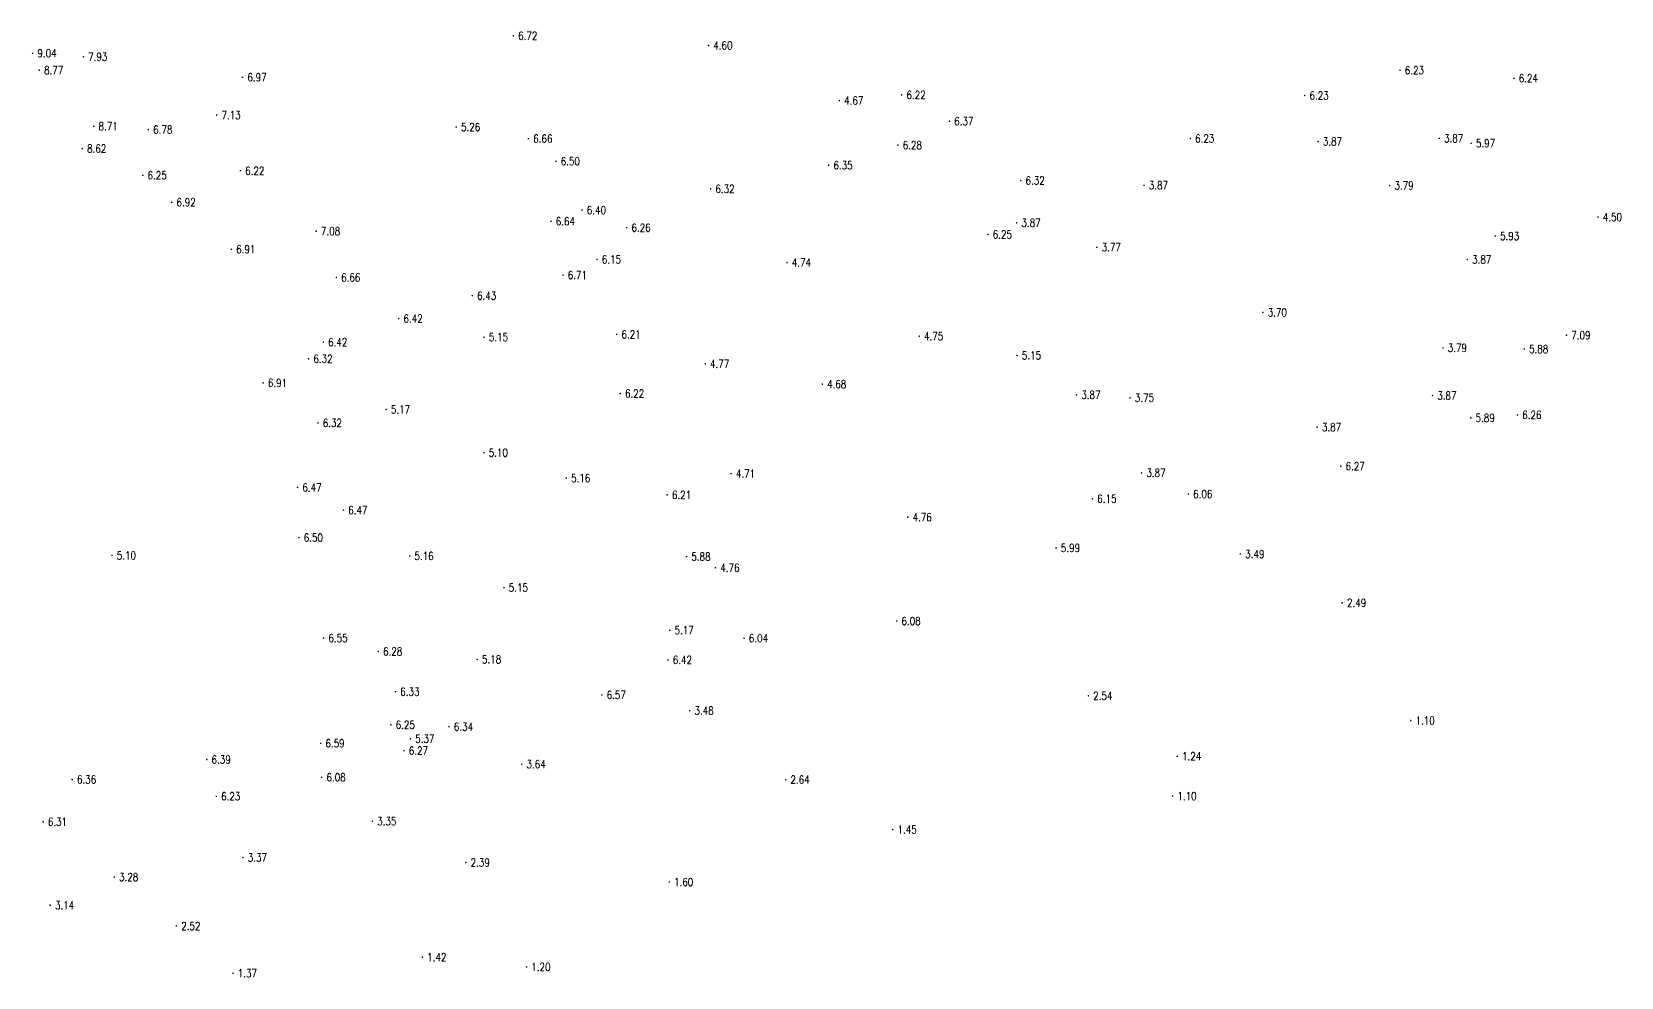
# Model space of a CAD drawing. Extents: x 476861 to 479475, y 2367369 to 2370541.
# Drawn here: x 478156.8 to 478355.4, y 2367470.6 to 2367588.7 of the extents above; entities that cross this region are included whole.
import ezdxf
from ezdxf.enums import TextEntityAlignment as Align

# ---------------------------------------------------------------- set-up
doc = ezdxf.new("R2010")
doc.units = 0
doc.header["$LTSCALE"] = 0.5
doc.layers.get('0').update_dxf_attribs({"linetype": 'CONTINUOUS'})
doc.layers.add('GCD', color=1, linetype='CONTINUOUS')
doc.styles.add('HZ', font='rs.shx', dxfattribs={"width": 0.8, "bigfont": 'hztxt.shx'})

# ---------------------------------------------------------------- blocks, each defined once
blk = doc.blocks.new('GC200')
at = {"linetype": 'Continuous', "const_width": 0.2, "flags": 128}
blk.add_lwpolyline([(-0.1, 0, 1), (0.1, 0, 1)], format="xyb", close=True, dxfattribs=at)

msp = doc.modelspace()

# ---------------------------------------------------------------- block references
at = {"layer": 'GCD', "linetype": 'Continuous'}
ref = msp.add_blockref('GC200', (478216.971, 2367588.177, 6.715), dxfattribs=dict(at, xscale=0.5, yscale=0.5, zscale=0.5))
ref.add_attrib('height', '6.72', dxfattribs={"linetype": 'Continuous', "height": 1, "style": 'HZ', "width": 0.8}).set_placement((478217.571, 2367588.177, 6.715), align=Align.MIDDLE_LEFT)
ref = msp.add_blockref('GC200', (478156.887, 2367586.003, 9.036), dxfattribs=dict(at, xscale=0.5, yscale=0.5, zscale=0.5))
ref.add_attrib('height', '9.04', dxfattribs={"linetype": 'Continuous', "height": 1, "style": 'HZ', "width": 0.8}).set_placement((478157.487, 2367586.003, 9.036), align=Align.MIDDLE_LEFT)
ref = msp.add_blockref('GC200', (478163.233, 2367585.553, 7.931), dxfattribs=dict(at, xscale=0.5, yscale=0.5, zscale=0.5))
ref.add_attrib('height', '7.93', dxfattribs={"linetype": 'Continuous', "height": 1, "style": 'HZ', "width": 0.8}).set_placement((478163.833, 2367585.553, 7.931), align=Align.MIDDLE_LEFT)
ref = msp.add_blockref('GC200', (478241.354, 2367586.97, 4.6), dxfattribs=dict(at, xscale=0.5, yscale=0.5, zscale=0.5))
ref.add_attrib('height', '4.60', dxfattribs={"linetype": 'Continuous', "height": 1, "style": 'HZ', "width": 0.8}).set_placement((478241.954, 2367586.97, 4.6), align=Align.MIDDLE_LEFT)
ref = msp.add_blockref('GC200', (478157.722, 2367583.883, 8.769), dxfattribs=dict(at, xscale=0.5, yscale=0.5, zscale=0.5))
ref.add_attrib('height', '8.77', dxfattribs={"linetype": 'Continuous', "height": 1, "style": 'HZ', "width": 0.8}).set_placement((478158.322, 2367583.883, 8.769), align=Align.MIDDLE_LEFT)
ref = msp.add_blockref('GC200', (478327.774, 2367583.87, 6.232), dxfattribs=dict(at, xscale=0.5, yscale=0.5, zscale=0.5))
ref.add_attrib('height', '6.23', dxfattribs={"linetype": 'Continuous', "height": 1, "style": 'HZ', "width": 0.8}).set_placement((478328.374, 2367583.87, 6.232), align=Align.MIDDLE_LEFT)
ref = msp.add_blockref('GC200', (478183.129, 2367582.992, 6.972), dxfattribs=dict(at, xscale=0.5, yscale=0.5, zscale=0.5))
ref.add_attrib('height', '6.97', dxfattribs={"linetype": 'Continuous', "height": 1, "style": 'HZ', "width": 0.8}).set_placement((478183.729, 2367582.992, 6.972), align=Align.MIDDLE_LEFT)
ref = msp.add_blockref('GC200', (478342.004, 2367582.87, 6.24), dxfattribs=dict(at, xscale=0.5, yscale=0.5, zscale=0.5))
ref.add_attrib('height', '6.24', dxfattribs={"linetype": 'Continuous', "height": 1, "style": 'HZ', "width": 0.8}).set_placement((478342.604, 2367582.87, 6.24), align=Align.MIDDLE_LEFT)
ref = msp.add_blockref('GC200', (478257.707, 2367580.088, 4.67), dxfattribs=dict(at, xscale=0.5, yscale=0.5, zscale=0.5))
ref.add_attrib('height', '4.67', dxfattribs={"linetype": 'Continuous', "height": 1, "style": 'HZ', "width": 0.8}).set_placement((478258.307, 2367580.088, 4.67), align=Align.MIDDLE_LEFT)
ref = msp.add_blockref('GC200', (478265.495, 2367580.788, 6.224), dxfattribs=dict(at, xscale=0.5, yscale=0.5, zscale=0.5))
ref.add_attrib('height', '6.22', dxfattribs={"linetype": 'Continuous', "height": 1, "style": 'HZ', "width": 0.8}).set_placement((478266.095, 2367580.788, 6.224), align=Align.MIDDLE_LEFT)
ref = msp.add_blockref('GC200', (478315.863, 2367580.718, 6.232), dxfattribs=dict(at, xscale=0.5, yscale=0.5, zscale=0.5))
ref.add_attrib('height', '6.23', dxfattribs={"linetype": 'Continuous', "height": 1, "style": 'HZ', "width": 0.8}).set_placement((478316.463, 2367580.718, 6.232), align=Align.MIDDLE_LEFT)
ref = msp.add_blockref('GC200', (478179.893, 2367578.269, 7.126), dxfattribs=dict(at, xscale=0.5, yscale=0.5, zscale=0.5))
ref.add_attrib('height', '7.13', dxfattribs={"linetype": 'Continuous', "height": 1, "style": 'HZ', "width": 0.8}).set_placement((478180.493, 2367578.269, 7.126), align=Align.MIDDLE_LEFT)
ref = msp.add_blockref('GC200', (478271.464, 2367577.504, 6.374), dxfattribs=dict(at, xscale=0.5, yscale=0.5, zscale=0.5))
ref.add_attrib('height', '6.37', dxfattribs={"linetype": 'Continuous', "height": 1, "style": 'HZ', "width": 0.8}).set_placement((478272.064, 2367577.504, 6.374), align=Align.MIDDLE_LEFT)
ref = msp.add_blockref('GC200', (478164.531, 2367576.871, 8.713), dxfattribs=dict(at, xscale=0.5, yscale=0.5, zscale=0.5))
ref.add_attrib('height', '8.71', dxfattribs={"linetype": 'Continuous', "height": 1, "style": 'HZ', "width": 0.8}).set_placement((478165.131, 2367576.871, 8.713), align=Align.MIDDLE_LEFT)
ref = msp.add_blockref('GC200', (478171.358, 2367576.45, 6.78), dxfattribs=dict(at, xscale=0.5, yscale=0.5, zscale=0.5))
ref.add_attrib('height', '6.78', dxfattribs={"linetype": 'Continuous', "height": 1, "style": 'HZ', "width": 0.8}).set_placement((478171.958, 2367576.45, 6.78), align=Align.MIDDLE_LEFT)
ref = msp.add_blockref('GC200', (478209.832, 2367576.78, 5.26), dxfattribs=dict(at, xscale=0.5, yscale=0.5, zscale=0.5))
ref.add_attrib('height', '5.26', dxfattribs={"linetype": 'Continuous', "height": 1, "style": 'HZ', "width": 0.8}).set_placement((478210.432, 2367576.78, 5.26), align=Align.MIDDLE_LEFT)
ref = msp.add_blockref('GC200', (478163.097, 2367574.087, 8.619), dxfattribs=dict(at, xscale=0.5, yscale=0.5, zscale=0.5))
ref.add_attrib('height', '8.62', dxfattribs={"linetype": 'Continuous', "height": 1, "style": 'HZ', "width": 0.8}).set_placement((478163.697, 2367574.087, 8.619), align=Align.MIDDLE_LEFT)
ref = msp.add_blockref('GC200', (478218.855, 2367575.325, 6.663), dxfattribs=dict(at, xscale=0.5, yscale=0.5, zscale=0.5))
ref.add_attrib('height', '6.66', dxfattribs={"linetype": 'Continuous', "height": 1, "style": 'HZ', "width": 0.8}).set_placement((478219.455, 2367575.325, 6.663), align=Align.MIDDLE_LEFT)
ref = msp.add_blockref('GC200', (478265.025, 2367574.514, 6.275), dxfattribs=dict(at, xscale=0.5, yscale=0.5, zscale=0.5))
ref.add_attrib('height', '6.28', dxfattribs={"linetype": 'Continuous', "height": 1, "style": 'HZ', "width": 0.8}).set_placement((478265.625, 2367574.514, 6.275), align=Align.MIDDLE_LEFT)
ref = msp.add_blockref('GC200', (478301.568, 2367575.343, 6.232), dxfattribs=dict(at, xscale=0.5, yscale=0.5, zscale=0.5))
ref.add_attrib('height', '6.23', dxfattribs={"linetype": 'Continuous', "height": 1, "style": 'HZ', "width": 0.8}).set_placement((478302.168, 2367575.343, 6.232), align=Align.MIDDLE_LEFT)
ref = msp.add_blockref('GC200', (478317.538, 2367574.978, 3.865), dxfattribs=dict(at, xscale=0.5, yscale=0.5, zscale=0.5))
ref.add_attrib('height', '3.87', dxfattribs={"linetype": 'Continuous', "height": 1, "style": 'HZ', "width": 0.8}).set_placement((478318.138, 2367574.978, 3.865), align=Align.MIDDLE_LEFT)
ref = msp.add_blockref('GC200', (478332.673, 2367575.364, 3.865), dxfattribs=dict(at, xscale=0.5, yscale=0.5, zscale=0.5))
ref.add_attrib('height', '3.87', dxfattribs={"linetype": 'Continuous', "height": 1, "style": 'HZ', "width": 0.8}).set_placement((478333.273, 2367575.364, 3.865), align=Align.MIDDLE_LEFT)
ref = msp.add_blockref('GC200', (478336.664, 2367574.745, 5.971), dxfattribs=dict(at, xscale=0.5, yscale=0.5, zscale=0.5))
ref.add_attrib('height', '5.97', dxfattribs={"linetype": 'Continuous', "height": 1, "style": 'HZ', "width": 0.8}).set_placement((478337.264, 2367574.745, 5.971), align=Align.MIDDLE_LEFT)
ref = msp.add_blockref('GC200', (478222.282, 2367572.501, 6.499), dxfattribs=dict(at, xscale=0.5, yscale=0.5, zscale=0.5))
ref.add_attrib('height', '6.50', dxfattribs={"linetype": 'Continuous', "height": 1, "style": 'HZ', "width": 0.8}).set_placement((478222.882, 2367572.501, 6.499), align=Align.MIDDLE_LEFT)
ref = msp.add_blockref('GC200', (478256.368, 2367572.001, 6.35), dxfattribs=dict(at, xscale=0.5, yscale=0.5, zscale=0.5))
ref.add_attrib('height', '6.35', dxfattribs={"linetype": 'Continuous', "height": 1, "style": 'HZ', "width": 0.8}).set_placement((478256.968, 2367572.001, 6.35), align=Align.MIDDLE_LEFT)
ref = msp.add_blockref('GC200', (478170.659, 2367570.745, 6.254), dxfattribs=dict(at, xscale=0.5, yscale=0.5, zscale=0.5))
ref.add_attrib('height', '6.25', dxfattribs={"linetype": 'Continuous', "height": 1, "style": 'HZ', "width": 0.8}).set_placement((478171.259, 2367570.745, 6.254), align=Align.MIDDLE_LEFT)
ref = msp.add_blockref('GC200', (478182.859, 2367571.312, 6.222), dxfattribs=dict(at, xscale=0.5, yscale=0.5, zscale=0.5))
ref.add_attrib('height', '6.22', dxfattribs={"linetype": 'Continuous', "height": 1, "style": 'HZ', "width": 0.8}).set_placement((478183.459, 2367571.312, 6.222), align=Align.MIDDLE_LEFT)
ref = msp.add_blockref('GC200', (478280.375, 2367570.092, 6.32), dxfattribs=dict(at, xscale=0.5, yscale=0.5, zscale=0.5))
ref.add_attrib('height', '6.32', dxfattribs={"linetype": 'Continuous', "height": 1, "style": 'HZ', "width": 0.8}).set_placement((478280.975, 2367570.092, 6.32), align=Align.MIDDLE_LEFT)
ref = msp.add_blockref('GC200', (478241.617, 2367569.054, 6.321), dxfattribs=dict(at, xscale=0.5, yscale=0.5, zscale=0.5))
ref.add_attrib('height', '6.32', dxfattribs={"linetype": 'Continuous', "height": 1, "style": 'HZ', "width": 0.8}).set_placement((478242.217, 2367569.054, 6.321), align=Align.MIDDLE_LEFT)
ref = msp.add_blockref('GC200', (478295.779, 2367569.495, 3.865), dxfattribs=dict(at, xscale=0.5, yscale=0.5, zscale=0.5))
ref.add_attrib('height', '3.87', dxfattribs={"linetype": 'Continuous', "height": 1, "style": 'HZ', "width": 0.8}).set_placement((478296.379, 2367569.495, 3.865), align=Align.MIDDLE_LEFT)
ref = msp.add_blockref('GC200', (478326.482, 2367569.476, 3.79), dxfattribs=dict(at, xscale=0.5, yscale=0.5, zscale=0.5))
ref.add_attrib('height', '3.79', dxfattribs={"linetype": 'Continuous', "height": 1, "style": 'HZ', "width": 0.8}).set_placement((478327.082, 2367569.476, 3.79), align=Align.MIDDLE_LEFT)
ref = msp.add_blockref('GC200', (478174.277, 2367567.377, 6.922), dxfattribs=dict(at, xscale=0.5, yscale=0.5, zscale=0.5))
ref.add_attrib('height', '6.92', dxfattribs={"linetype": 'Continuous', "height": 1, "style": 'HZ', "width": 0.8}).set_placement((478174.877, 2367567.377, 6.922), align=Align.MIDDLE_LEFT)
ref = msp.add_blockref('GC200', (478225.553, 2367566.399, 6.398), dxfattribs=dict(at, xscale=0.5, yscale=0.5, zscale=0.5))
ref.add_attrib('height', '6.40', dxfattribs={"linetype": 'Continuous', "height": 1, "style": 'HZ', "width": 0.8}).set_placement((478226.153, 2367566.399, 6.398), align=Align.MIDDLE_LEFT)
ref = msp.add_blockref('GC200', (478352.519, 2367565.53, 4.5), dxfattribs=dict(at, xscale=0.5, yscale=0.5, zscale=0.5))
ref.add_attrib('height', '4.50', dxfattribs={"linetype": 'Continuous', "height": 1, "style": 'HZ', "width": 0.8}).set_placement((478353.119, 2367565.53, 4.5), align=Align.MIDDLE_LEFT)
ref = msp.add_blockref('GC200', (478192.324, 2367563.766, 7.078), dxfattribs=dict(at, xscale=0.5, yscale=0.5, zscale=0.5))
ref.add_attrib('height', '7.08', dxfattribs={"linetype": 'Continuous', "height": 1, "style": 'HZ', "width": 0.8}).set_placement((478192.924, 2367563.766, 7.078), align=Align.MIDDLE_LEFT)
ref = msp.add_blockref('GC200', (478221.662, 2367565.002, 6.64), dxfattribs=dict(at, xscale=0.5, yscale=0.5, zscale=0.5))
ref.add_attrib('height', '6.64', dxfattribs={"linetype": 'Continuous', "height": 1, "style": 'HZ', "width": 0.8}).set_placement((478222.262, 2367565.002, 6.64), align=Align.MIDDLE_LEFT)
ref = msp.add_blockref('GC200', (478231.126, 2367564.204, 6.256), dxfattribs=dict(at, xscale=0.5, yscale=0.5, zscale=0.5))
ref.add_attrib('height', '6.26', dxfattribs={"linetype": 'Continuous', "height": 1, "style": 'HZ', "width": 0.8}).set_placement((478231.726, 2367564.204, 6.256), align=Align.MIDDLE_LEFT)
ref = msp.add_blockref('GC200', (478279.859, 2367564.817, 3.865), dxfattribs=dict(at, xscale=0.5, yscale=0.5, zscale=0.5))
ref.add_attrib('height', '3.87', dxfattribs={"linetype": 'Continuous', "height": 1, "style": 'HZ', "width": 0.8}).set_placement((478280.459, 2367564.817, 3.865), align=Align.MIDDLE_LEFT)
ref = msp.add_blockref('GC200', (478276.274, 2367563.365, 6.253), dxfattribs=dict(at, xscale=0.5, yscale=0.5, zscale=0.5))
ref.add_attrib('height', '6.25', dxfattribs={"linetype": 'Continuous', "height": 1, "style": 'HZ', "width": 0.8}).set_placement((478276.874, 2367563.365, 6.253), align=Align.MIDDLE_LEFT)
ref = msp.add_blockref('GC200', (478289.888, 2367561.757, 3.77), dxfattribs=dict(at, xscale=0.5, yscale=0.5, zscale=0.5))
ref.add_attrib('height', '3.77', dxfattribs={"linetype": 'Continuous', "height": 1, "style": 'HZ', "width": 0.8}).set_placement((478290.488, 2367561.757, 3.77), align=Align.MIDDLE_LEFT)
ref = msp.add_blockref('GC200', (478339.669, 2367563.159, 5.93), dxfattribs=dict(at, xscale=0.5, yscale=0.5, zscale=0.5))
ref.add_attrib('height', '5.93', dxfattribs={"linetype": 'Continuous', "height": 1, "style": 'HZ', "width": 0.8}).set_placement((478340.269, 2367563.159, 5.93), align=Align.MIDDLE_LEFT)
ref = msp.add_blockref('GC200', (478181.732, 2367561.505, 6.911), dxfattribs=dict(at, xscale=0.5, yscale=0.5, zscale=0.5))
ref.add_attrib('height', '6.91', dxfattribs={"linetype": 'Continuous', "height": 1, "style": 'HZ', "width": 0.8}).set_placement((478182.332, 2367561.505, 6.911), align=Align.MIDDLE_LEFT)
ref = msp.add_blockref('GC200', (478227.428, 2367560.239, 6.154), dxfattribs=dict(at, xscale=0.5, yscale=0.5, zscale=0.5))
ref.add_attrib('height', '6.15', dxfattribs={"linetype": 'Continuous', "height": 1, "style": 'HZ', "width": 0.8}).set_placement((478228.028, 2367560.239, 6.154), align=Align.MIDDLE_LEFT)
ref = msp.add_blockref('GC200', (478251.162, 2367559.845, 4.74), dxfattribs=dict(at, xscale=0.5, yscale=0.5, zscale=0.5))
ref.add_attrib('height', '4.74', dxfattribs={"linetype": 'Continuous', "height": 1, "style": 'HZ', "width": 0.8}).set_placement((478251.762, 2367559.845, 4.74), align=Align.MIDDLE_LEFT)
ref = msp.add_blockref('GC200', (478336.185, 2367560.222, 3.865), dxfattribs=dict(at, xscale=0.5, yscale=0.5, zscale=0.5))
ref.add_attrib('height', '3.87', dxfattribs={"linetype": 'Continuous', "height": 1, "style": 'HZ', "width": 0.8}).set_placement((478336.785, 2367560.222, 3.865), align=Align.MIDDLE_LEFT)
ref = msp.add_blockref('GC200', (478194.85, 2367557.977, 6.66), dxfattribs=dict(at, xscale=0.5, yscale=0.5, zscale=0.5))
ref.add_attrib('height', '6.66', dxfattribs={"linetype": 'Continuous', "height": 1, "style": 'HZ', "width": 0.8}).set_placement((478195.45, 2367557.977, 6.66), align=Align.MIDDLE_LEFT)
ref = msp.add_blockref('GC200', (478223.168, 2367558.288, 6.712), dxfattribs=dict(at, xscale=0.5, yscale=0.5, zscale=0.5))
ref.add_attrib('height', '6.71', dxfattribs={"linetype": 'Continuous', "height": 1, "style": 'HZ', "width": 0.8}).set_placement((478223.768, 2367558.288, 6.712), align=Align.MIDDLE_LEFT)
ref = msp.add_blockref('GC200', (478211.835, 2367555.707, 6.432), dxfattribs=dict(at, xscale=0.5, yscale=0.5, zscale=0.5))
ref.add_attrib('height', '6.43', dxfattribs={"linetype": 'Continuous', "height": 1, "style": 'HZ', "width": 0.8}).set_placement((478212.435, 2367555.707, 6.432), align=Align.MIDDLE_LEFT)
ref = msp.add_blockref('GC200', (478310.633, 2367553.616, 3.7), dxfattribs=dict(at, xscale=0.5, yscale=0.5, zscale=0.5))
ref.add_attrib('height', '3.70', dxfattribs={"linetype": 'Continuous', "height": 1, "style": 'HZ', "width": 0.8}).set_placement((478311.233, 2367553.616, 3.7), align=Align.MIDDLE_LEFT)
ref = msp.add_blockref('GC200', (478202.64, 2367552.842, 6.418), dxfattribs=dict(at, xscale=0.5, yscale=0.5, zscale=0.5))
ref.add_attrib('height', '6.42', dxfattribs={"linetype": 'Continuous', "height": 1, "style": 'HZ', "width": 0.8}).set_placement((478203.24, 2367552.842, 6.418), align=Align.MIDDLE_LEFT)
ref = msp.add_blockref('GC200', (478193.221, 2367549.902, 6.418), dxfattribs=dict(at, xscale=0.5, yscale=0.5, zscale=0.5))
ref.add_attrib('height', '6.42', dxfattribs={"linetype": 'Continuous', "height": 1, "style": 'HZ', "width": 0.8}).set_placement((478193.821, 2367549.902, 6.418), align=Align.MIDDLE_LEFT)
ref = msp.add_blockref('GC200', (478213.307, 2367550.524, 5.15), dxfattribs=dict(at, xscale=0.5, yscale=0.5, zscale=0.5))
ref.add_attrib('height', '5.15', dxfattribs={"linetype": 'Continuous', "height": 1, "style": 'HZ', "width": 0.8}).set_placement((478213.907, 2367550.524, 5.15), align=Align.MIDDLE_LEFT)
ref = msp.add_blockref('GC200', (478229.883, 2367550.874, 6.208), dxfattribs=dict(at, xscale=0.5, yscale=0.5, zscale=0.5))
ref.add_attrib('height', '6.21', dxfattribs={"linetype": 'Continuous', "height": 1, "style": 'HZ', "width": 0.8}).set_placement((478230.483, 2367550.874, 6.208), align=Align.MIDDLE_LEFT)
ref = msp.add_blockref('GC200', (478267.696, 2367550.648, 4.75), dxfattribs=dict(at, xscale=0.5, yscale=0.5, zscale=0.5))
ref.add_attrib('height', '4.75', dxfattribs={"linetype": 'Continuous', "height": 1, "style": 'HZ', "width": 0.8}).set_placement((478268.296, 2367550.648, 4.75), align=Align.MIDDLE_LEFT)
ref = msp.add_blockref('GC200', (478348.582, 2367550.768, 7.089), dxfattribs=dict(at, xscale=0.5, yscale=0.5, zscale=0.5))
ref.add_attrib('height', '7.09', dxfattribs={"linetype": 'Continuous', "height": 1, "style": 'HZ', "width": 0.8}).set_placement((478349.182, 2367550.768, 7.089), align=Align.MIDDLE_LEFT)
ref = msp.add_blockref('GC200', (478191.376, 2367547.818, 6.321), dxfattribs=dict(at, xscale=0.5, yscale=0.5, zscale=0.5))
ref.add_attrib('height', '6.32', dxfattribs={"linetype": 'Continuous', "height": 1, "style": 'HZ', "width": 0.8}).set_placement((478191.976, 2367547.818, 6.321), align=Align.MIDDLE_LEFT)
ref = msp.add_blockref('GC200', (478279.92, 2367548.252, 5.146), dxfattribs=dict(at, xscale=0.5, yscale=0.5, zscale=0.5))
ref.add_attrib('height', '5.15', dxfattribs={"linetype": 'Continuous', "height": 1, "style": 'HZ', "width": 0.8}).set_placement((478280.52, 2367548.252, 5.146), align=Align.MIDDLE_LEFT)
ref = msp.add_blockref('GC200', (478333.145, 2367549.19, 3.79), dxfattribs=dict(at, xscale=0.5, yscale=0.5, zscale=0.5))
ref.add_attrib('height', '3.79', dxfattribs={"linetype": 'Continuous', "height": 1, "style": 'HZ', "width": 0.8}).set_placement((478333.745, 2367549.19, 3.79), align=Align.MIDDLE_LEFT)
ref = msp.add_blockref('GC200', (478343.3, 2367549.039, 5.876), dxfattribs=dict(at, xscale=0.5, yscale=0.5, zscale=0.5))
ref.add_attrib('height', '5.88', dxfattribs={"linetype": 'Continuous', "height": 1, "style": 'HZ', "width": 0.8}).set_placement((478343.9, 2367549.039, 5.876), align=Align.MIDDLE_LEFT)
ref = msp.add_blockref('GC200', (478240.949, 2367547.195, 4.77), dxfattribs=dict(at, xscale=0.5, yscale=0.5, zscale=0.5))
ref.add_attrib('height', '4.77', dxfattribs={"linetype": 'Continuous', "height": 1, "style": 'HZ', "width": 0.8}).set_placement((478241.549, 2367547.195, 4.77), align=Align.MIDDLE_LEFT)
ref = msp.add_blockref('GC200', (478185.696, 2367544.812, 6.911), dxfattribs=dict(at, xscale=0.5, yscale=0.5, zscale=0.5))
ref.add_attrib('height', '6.91', dxfattribs={"linetype": 'Continuous', "height": 1, "style": 'HZ', "width": 0.8}).set_placement((478186.296, 2367544.812, 6.911), align=Align.MIDDLE_LEFT)
ref = msp.add_blockref('GC200', (478255.577, 2367544.658, 4.68), dxfattribs=dict(at, xscale=0.5, yscale=0.5, zscale=0.5))
ref.add_attrib('height', '4.68', dxfattribs={"linetype": 'Continuous', "height": 1, "style": 'HZ', "width": 0.8}).set_placement((478256.177, 2367544.658, 4.68), align=Align.MIDDLE_LEFT)
ref = msp.add_blockref('GC200', (478230.317, 2367543.479, 6.217), dxfattribs=dict(at, xscale=0.5, yscale=0.5, zscale=0.5))
ref.add_attrib('height', '6.22', dxfattribs={"linetype": 'Continuous', "height": 1, "style": 'HZ', "width": 0.8}).set_placement((478230.917, 2367543.479, 6.217), align=Align.MIDDLE_LEFT)
ref = msp.add_blockref('GC200', (478287.344, 2367543.312, 3.865), dxfattribs=dict(at, xscale=0.5, yscale=0.5, zscale=0.5))
ref.add_attrib('height', '3.87', dxfattribs={"linetype": 'Continuous', "height": 1, "style": 'HZ', "width": 0.8}).set_placement((478287.944, 2367543.312, 3.865), align=Align.MIDDLE_LEFT)
ref = msp.add_blockref('GC200', (478294.04, 2367542.943, 3.75), dxfattribs=dict(at, xscale=0.5, yscale=0.5, zscale=0.5))
ref.add_attrib('height', '3.75', dxfattribs={"linetype": 'Continuous', "height": 1, "style": 'HZ', "width": 0.8}).set_placement((478294.64, 2367542.943, 3.75), align=Align.MIDDLE_LEFT)
ref = msp.add_blockref('GC200', (478331.835, 2367543.22, 3.865), dxfattribs=dict(at, xscale=0.5, yscale=0.5, zscale=0.5))
ref.add_attrib('height', '3.87', dxfattribs={"linetype": 'Continuous', "height": 1, "style": 'HZ', "width": 0.8}).set_placement((478332.435, 2367543.22, 3.865), align=Align.MIDDLE_LEFT)
ref = msp.add_blockref('GC200', (478192.548, 2367539.808, 6.321), dxfattribs=dict(at, xscale=0.5, yscale=0.5, zscale=0.5))
ref.add_attrib('height', '6.32', dxfattribs={"linetype": 'Continuous', "height": 1, "style": 'HZ', "width": 0.8}).set_placement((478193.148, 2367539.808, 6.321), align=Align.MIDDLE_LEFT)
ref = msp.add_blockref('GC200', (478201.066, 2367541.495, 5.17), dxfattribs=dict(at, xscale=0.5, yscale=0.5, zscale=0.5))
ref.add_attrib('height', '5.17', dxfattribs={"linetype": 'Continuous', "height": 1, "style": 'HZ', "width": 0.8}).set_placement((478201.666, 2367541.495, 5.17), align=Align.MIDDLE_LEFT)
ref = msp.add_blockref('GC200', (478336.619, 2367540.442, 5.887), dxfattribs=dict(at, xscale=0.5, yscale=0.5, zscale=0.5))
ref.add_attrib('height', '5.89', dxfattribs={"linetype": 'Continuous', "height": 1, "style": 'HZ', "width": 0.8}).set_placement((478337.219, 2367540.442, 5.887), align=Align.MIDDLE_LEFT)
ref = msp.add_blockref('GC200', (478342.448, 2367540.806, 6.259), dxfattribs=dict(at, xscale=0.5, yscale=0.5, zscale=0.5))
ref.add_attrib('height', '6.26', dxfattribs={"linetype": 'Continuous', "height": 1, "style": 'HZ', "width": 0.8}).set_placement((478343.048, 2367540.806, 6.259), align=Align.MIDDLE_LEFT)
ref = msp.add_blockref('GC200', (478317.419, 2367539.28, 3.865), dxfattribs=dict(at, xscale=0.5, yscale=0.5, zscale=0.5))
ref.add_attrib('height', '3.87', dxfattribs={"linetype": 'Continuous', "height": 1, "style": 'HZ', "width": 0.8}).set_placement((478318.019, 2367539.28, 3.865), align=Align.MIDDLE_LEFT)
ref = msp.add_blockref('GC200', (478213.287, 2367536.09, 5.1), dxfattribs=dict(at, xscale=0.5, yscale=0.5, zscale=0.5))
ref.add_attrib('height', '5.10', dxfattribs={"linetype": 'Continuous', "height": 1, "style": 'HZ', "width": 0.8}).set_placement((478213.887, 2367536.09, 5.1), align=Align.MIDDLE_LEFT)
ref = msp.add_blockref('GC200', (478320.374, 2367534.4, 6.268), dxfattribs=dict(at, xscale=0.5, yscale=0.5, zscale=0.5))
ref.add_attrib('height', '6.27', dxfattribs={"linetype": 'Continuous', "height": 1, "style": 'HZ', "width": 0.8}).set_placement((478320.974, 2367534.4, 6.268), align=Align.MIDDLE_LEFT)
ref = msp.add_blockref('GC200', (478223.587, 2367532.92, 5.16), dxfattribs=dict(at, xscale=0.5, yscale=0.5, zscale=0.5))
ref.add_attrib('height', '5.16', dxfattribs={"linetype": 'Continuous', "height": 1, "style": 'HZ', "width": 0.8}).set_placement((478224.187, 2367532.92, 5.16), align=Align.MIDDLE_LEFT)
ref = msp.add_blockref('GC200', (478244.179, 2367533.473, 4.71), dxfattribs=dict(at, xscale=0.5, yscale=0.5, zscale=0.5))
ref.add_attrib('height', '4.71', dxfattribs={"linetype": 'Continuous', "height": 1, "style": 'HZ', "width": 0.8}).set_placement((478244.779, 2367533.473, 4.71), align=Align.MIDDLE_LEFT)
ref = msp.add_blockref('GC200', (478295.476, 2367533.563, 3.865), dxfattribs=dict(at, xscale=0.5, yscale=0.5, zscale=0.5))
ref.add_attrib('height', '3.87', dxfattribs={"linetype": 'Continuous', "height": 1, "style": 'HZ', "width": 0.8}).set_placement((478296.076, 2367533.563, 3.865), align=Align.MIDDLE_LEFT)
ref = msp.add_blockref('GC200', (478190.003, 2367531.757, 6.47), dxfattribs=dict(at, xscale=0.5, yscale=0.5, zscale=0.5))
ref.add_attrib('height', '6.47', dxfattribs={"linetype": 'Continuous', "height": 1, "style": 'HZ', "width": 0.8}).set_placement((478190.603, 2367531.757, 6.47), align=Align.MIDDLE_LEFT)
ref = msp.add_blockref('GC200', (478236.187, 2367530.818, 6.208), dxfattribs=dict(at, xscale=0.5, yscale=0.5, zscale=0.5))
ref.add_attrib('height', '6.21', dxfattribs={"linetype": 'Continuous', "height": 1, "style": 'HZ', "width": 0.8}).set_placement((478236.787, 2367530.818, 6.208), align=Align.MIDDLE_LEFT)
ref = msp.add_blockref('GC200', (478289.338, 2367530.337, 6.15), dxfattribs=dict(at, xscale=0.5, yscale=0.5, zscale=0.5))
ref.add_attrib('height', '6.15', dxfattribs={"linetype": 'Continuous', "height": 1, "style": 'HZ', "width": 0.8}).set_placement((478289.938, 2367530.337, 6.15), align=Align.MIDDLE_LEFT)
ref = msp.add_blockref('GC200', (478301.327, 2367530.923, 6.055), dxfattribs=dict(at, xscale=0.5, yscale=0.5, zscale=0.5))
ref.add_attrib('height', '6.06', dxfattribs={"linetype": 'Continuous', "height": 1, "style": 'HZ', "width": 0.8}).set_placement((478301.927, 2367530.923, 6.055), align=Align.MIDDLE_LEFT)
ref = msp.add_blockref('GC200', (478195.738, 2367528.922, 6.47), dxfattribs=dict(at, xscale=0.5, yscale=0.5, zscale=0.5))
ref.add_attrib('height', '6.47', dxfattribs={"linetype": 'Continuous', "height": 1, "style": 'HZ', "width": 0.8}).set_placement((478196.338, 2367528.922, 6.47), align=Align.MIDDLE_LEFT)
ref = msp.add_blockref('GC200', (478266.257, 2367528.034, 4.76), dxfattribs=dict(at, xscale=0.5, yscale=0.5, zscale=0.5))
ref.add_attrib('height', '4.76', dxfattribs={"linetype": 'Continuous', "height": 1, "style": 'HZ', "width": 0.8}).set_placement((478266.857, 2367528.034, 4.76), align=Align.MIDDLE_LEFT)
ref = msp.add_blockref('GC200', (478190.17, 2367525.477, 6.499), dxfattribs=dict(at, xscale=0.5, yscale=0.5, zscale=0.5))
ref.add_attrib('height', '6.50', dxfattribs={"linetype": 'Continuous', "height": 1, "style": 'HZ', "width": 0.8}).set_placement((478190.77, 2367525.477, 6.499), align=Align.MIDDLE_LEFT)
ref = msp.add_blockref('GC200', (478284.791, 2367524.189, 5.99), dxfattribs=dict(at, xscale=0.5, yscale=0.5, zscale=0.5))
ref.add_attrib('height', '5.99', dxfattribs={"linetype": 'Continuous', "height": 1, "style": 'HZ', "width": 0.8}).set_placement((478285.391, 2367524.189, 5.99), align=Align.MIDDLE_LEFT)
ref = msp.add_blockref('GC200', (478166.814, 2367523.248, 5.1), dxfattribs=dict(at, xscale=0.5, yscale=0.5, zscale=0.5))
ref.add_attrib('height', '5.10', dxfattribs={"linetype": 'Continuous', "height": 1, "style": 'HZ', "width": 0.8}).set_placement((478167.414, 2367523.248, 5.1), align=Align.MIDDLE_LEFT)
ref = msp.add_blockref('GC200', (478204.014, 2367523.189, 5.16), dxfattribs=dict(at, xscale=0.5, yscale=0.5, zscale=0.5))
ref.add_attrib('height', '5.16', dxfattribs={"linetype": 'Continuous', "height": 1, "style": 'HZ', "width": 0.8}).set_placement((478204.614, 2367523.189, 5.16), align=Align.MIDDLE_LEFT)
ref = msp.add_blockref('GC200', (478238.61, 2367523.103, 5.881), dxfattribs=dict(at, xscale=0.5, yscale=0.5, zscale=0.5))
ref.add_attrib('height', '5.88', dxfattribs={"linetype": 'Continuous', "height": 1, "style": 'HZ', "width": 0.8}).set_placement((478239.21, 2367523.103, 5.881), align=Align.MIDDLE_LEFT)
ref = msp.add_blockref('GC200', (478307.828, 2367523.43, 3.49), dxfattribs=dict(at, xscale=0.5, yscale=0.5, zscale=0.5))
ref.add_attrib('height', '3.49', dxfattribs={"linetype": 'Continuous', "height": 1, "style": 'HZ', "width": 0.8}).set_placement((478308.428, 2367523.43, 3.49), align=Align.MIDDLE_LEFT)
ref = msp.add_blockref('GC200', (478242.228, 2367521.714, 4.761), dxfattribs=dict(at, xscale=0.5, yscale=0.5, zscale=0.5))
ref.add_attrib('height', '4.76', dxfattribs={"linetype": 'Continuous', "height": 1, "style": 'HZ', "width": 0.8}).set_placement((478242.828, 2367521.714, 4.761), align=Align.MIDDLE_LEFT)
ref = msp.add_blockref('GC200', (478215.797, 2367519.235, 5.15), dxfattribs=dict(at, xscale=0.5, yscale=0.5, zscale=0.5))
ref.add_attrib('height', '5.15', dxfattribs={"linetype": 'Continuous', "height": 1, "style": 'HZ', "width": 0.8}).set_placement((478216.397, 2367519.235, 5.15), align=Align.MIDDLE_LEFT)
ref = msp.add_blockref('GC200', (478320.542, 2367517.329, 2.49), dxfattribs=dict(at, xscale=0.5, yscale=0.5, zscale=0.5))
ref.add_attrib('height', '2.49', dxfattribs={"linetype": 'Continuous', "height": 1, "style": 'HZ', "width": 0.8}).set_placement((478321.142, 2367517.329, 2.49), align=Align.MIDDLE_LEFT)
ref = msp.add_blockref('GC200', (478236.515, 2367513.903, 5.17), dxfattribs=dict(at, xscale=0.5, yscale=0.5, zscale=0.5))
ref.add_attrib('height', '5.17', dxfattribs={"linetype": 'Continuous', "height": 1, "style": 'HZ', "width": 0.8}).set_placement((478237.115, 2367513.903, 5.17), align=Align.MIDDLE_LEFT)
ref = msp.add_blockref('GC200', (478264.871, 2367515.062, 6.075), dxfattribs=dict(at, xscale=0.5, yscale=0.5, zscale=0.5))
ref.add_attrib('height', '6.08', dxfattribs={"linetype": 'Continuous', "height": 1, "style": 'HZ', "width": 0.8}).set_placement((478265.471, 2367515.062, 6.075), align=Align.MIDDLE_LEFT)
ref = msp.add_blockref('GC200', (478193.253, 2367512.929, 6.552), dxfattribs=dict(at, xscale=0.5, yscale=0.5, zscale=0.5))
ref.add_attrib('height', '6.55', dxfattribs={"linetype": 'Continuous', "height": 1, "style": 'HZ', "width": 0.8}).set_placement((478193.853, 2367512.929, 6.552), align=Align.MIDDLE_LEFT)
ref = msp.add_blockref('GC200', (478245.796, 2367512.916, 6.043), dxfattribs=dict(at, xscale=0.5, yscale=0.5, zscale=0.5))
ref.add_attrib('height', '6.04', dxfattribs={"linetype": 'Continuous', "height": 1, "style": 'HZ', "width": 0.8}).set_placement((478246.396, 2367512.916, 6.043), align=Align.MIDDLE_LEFT)
ref = msp.add_blockref('GC200', (478200.089, 2367511.259, 6.283), dxfattribs=dict(at, xscale=0.5, yscale=0.5, zscale=0.5))
ref.add_attrib('height', '6.28', dxfattribs={"linetype": 'Continuous', "height": 1, "style": 'HZ', "width": 0.8}).set_placement((478200.689, 2367511.259, 6.283), align=Align.MIDDLE_LEFT)
ref = msp.add_blockref('GC200', (478212.444, 2367510.271, 5.18), dxfattribs=dict(at, xscale=0.5, yscale=0.5, zscale=0.5))
ref.add_attrib('height', '5.18', dxfattribs={"linetype": 'Continuous', "height": 1, "style": 'HZ', "width": 0.8}).set_placement((478213.044, 2367510.271, 5.18), align=Align.MIDDLE_LEFT)
ref = msp.add_blockref('GC200', (478236.297, 2367510.202, 6.422), dxfattribs=dict(at, xscale=0.5, yscale=0.5, zscale=0.5))
ref.add_attrib('height', '6.42', dxfattribs={"linetype": 'Continuous', "height": 1, "style": 'HZ', "width": 0.8}).set_placement((478236.897, 2367510.202, 6.422), align=Align.MIDDLE_LEFT)
ref = msp.add_blockref('GC200', (478202.233, 2367506.227, 6.329), dxfattribs=dict(at, xscale=0.5, yscale=0.5, zscale=0.5))
ref.add_attrib('height', '6.33', dxfattribs={"linetype": 'Continuous', "height": 1, "style": 'HZ', "width": 0.8}).set_placement((478202.833, 2367506.227, 6.329), align=Align.MIDDLE_LEFT)
ref = msp.add_blockref('GC200', (478228.029, 2367505.818, 6.567), dxfattribs=dict(at, xscale=0.5, yscale=0.5, zscale=0.5))
ref.add_attrib('height', '6.57', dxfattribs={"linetype": 'Continuous', "height": 1, "style": 'HZ', "width": 0.8}).set_placement((478228.629, 2367505.818, 6.567), align=Align.MIDDLE_LEFT)
ref = msp.add_blockref('GC200', (478288.833, 2367505.719, 2.54), dxfattribs=dict(at, xscale=0.5, yscale=0.5, zscale=0.5))
ref.add_attrib('height', '2.54', dxfattribs={"linetype": 'Continuous', "height": 1, "style": 'HZ', "width": 0.8}).set_placement((478289.433, 2367505.719, 2.54), align=Align.MIDDLE_LEFT)
ref = msp.add_blockref('GC200', (478201.663, 2367502.094, 6.251), dxfattribs=dict(at, xscale=0.5, yscale=0.5, zscale=0.5))
ref.add_attrib('height', '6.25', dxfattribs={"linetype": 'Continuous', "height": 1, "style": 'HZ', "width": 0.8}).set_placement((478202.263, 2367502.094, 6.251), align=Align.MIDDLE_LEFT)
ref = msp.add_blockref('GC200', (478239.003, 2367503.862, 3.48), dxfattribs=dict(at, xscale=0.5, yscale=0.5, zscale=0.5))
ref.add_attrib('height', '3.48', dxfattribs={"linetype": 'Continuous', "height": 1, "style": 'HZ', "width": 0.8}).set_placement((478239.603, 2367503.862, 3.48), align=Align.MIDDLE_LEFT)
ref = msp.add_blockref('GC200', (478329.113, 2367502.619, 1.102), dxfattribs=dict(at, xscale=0.5, yscale=0.5, zscale=0.5))
ref.add_attrib('height', '1.10', dxfattribs={"linetype": 'Continuous', "height": 1, "style": 'HZ', "width": 0.8}).set_placement((478329.713, 2367502.619, 1.102), align=Align.MIDDLE_LEFT)
ref = msp.add_blockref('GC200', (478204.109, 2367500.347, 5.367), dxfattribs=dict(at, xscale=0.5, yscale=0.5, zscale=0.5))
ref.add_attrib('height', '5.37', dxfattribs={"linetype": 'Continuous', "height": 1, "style": 'HZ', "width": 0.8}).set_placement((478204.709, 2367500.347, 5.367), align=Align.MIDDLE_LEFT)
ref = msp.add_blockref('GC200', (478208.932, 2367501.859, 6.34), dxfattribs=dict(at, xscale=0.5, yscale=0.5, zscale=0.5))
ref.add_attrib('height', '6.34', dxfattribs={"linetype": 'Continuous', "height": 1, "style": 'HZ', "width": 0.8}).set_placement((478209.532, 2367501.859, 6.34), align=Align.MIDDLE_LEFT)
ref = msp.add_blockref('GC200', (478192.885, 2367499.783, 6.59), dxfattribs=dict(at, xscale=0.5, yscale=0.5, zscale=0.5))
ref.add_attrib('height', '6.59', dxfattribs={"linetype": 'Continuous', "height": 1, "style": 'HZ', "width": 0.8}).set_placement((478193.485, 2367499.783, 6.59), align=Align.MIDDLE_LEFT)
ref = msp.add_blockref('GC200', (478203.303, 2367498.863, 6.273), dxfattribs=dict(at, xscale=0.5, yscale=0.5, zscale=0.5))
ref.add_attrib('height', '6.27', dxfattribs={"linetype": 'Continuous', "height": 1, "style": 'HZ', "width": 0.8}).set_placement((478203.903, 2367498.863, 6.273), align=Align.MIDDLE_LEFT)
ref = msp.add_blockref('GC200', (478299.935, 2367498.155, 1.24), dxfattribs=dict(at, xscale=0.5, yscale=0.5, zscale=0.5))
ref.add_attrib('height', '1.24', dxfattribs={"linetype": 'Continuous', "height": 1, "style": 'HZ', "width": 0.8}).set_placement((478300.535, 2367498.155, 1.24), align=Align.MIDDLE_LEFT)
ref = msp.add_blockref('GC200', (478178.654, 2367497.749, 6.39), dxfattribs=dict(at, xscale=0.5, yscale=0.5, zscale=0.5))
ref.add_attrib('height', '6.39', dxfattribs={"linetype": 'Continuous', "height": 1, "style": 'HZ', "width": 0.8}).set_placement((478179.254, 2367497.749, 6.39), align=Align.MIDDLE_LEFT)
ref = msp.add_blockref('GC200', (478218.012, 2367497.175, 3.64), dxfattribs=dict(at, xscale=0.5, yscale=0.5, zscale=0.5))
ref.add_attrib('height', '3.64', dxfattribs={"linetype": 'Continuous', "height": 1, "style": 'HZ', "width": 0.8}).set_placement((478218.612, 2367497.175, 3.64), align=Align.MIDDLE_LEFT)
ref = msp.add_blockref('GC200', (478161.835, 2367495.258, 6.36), dxfattribs=dict(at, xscale=0.5, yscale=0.5, zscale=0.5))
ref.add_attrib('height', '6.36', dxfattribs={"linetype": 'Continuous', "height": 1, "style": 'HZ', "width": 0.8}).set_placement((478162.435, 2367495.258, 6.36), align=Align.MIDDLE_LEFT)
ref = msp.add_blockref('GC200', (478193.012, 2367495.531, 6.077), dxfattribs=dict(at, xscale=0.5, yscale=0.5, zscale=0.5))
ref.add_attrib('height', '6.08', dxfattribs={"linetype": 'Continuous', "height": 1, "style": 'HZ', "width": 0.8}).set_placement((478193.612, 2367495.531, 6.077), align=Align.MIDDLE_LEFT)
ref = msp.add_blockref('GC200', (478250.994, 2367495.243, 2.64), dxfattribs=dict(at, xscale=0.5, yscale=0.5, zscale=0.5))
ref.add_attrib('height', '2.64', dxfattribs={"linetype": 'Continuous', "height": 1, "style": 'HZ', "width": 0.8}).set_placement((478251.594, 2367495.243, 2.64), align=Align.MIDDLE_LEFT)
ref = msp.add_blockref('GC200', (478179.844, 2367493.16, 6.231), dxfattribs=dict(at, xscale=0.5, yscale=0.5, zscale=0.5))
ref.add_attrib('height', '6.23', dxfattribs={"linetype": 'Continuous', "height": 1, "style": 'HZ', "width": 0.8}).set_placement((478180.444, 2367493.16, 6.231), align=Align.MIDDLE_LEFT)
ref = msp.add_blockref('GC200', (478299.356, 2367493.182, 1.098), dxfattribs=dict(at, xscale=0.5, yscale=0.5, zscale=0.5))
ref.add_attrib('height', '1.10', dxfattribs={"linetype": 'Continuous', "height": 1, "style": 'HZ', "width": 0.8}).set_placement((478299.956, 2367493.182, 1.098), align=Align.MIDDLE_LEFT)
ref = msp.add_blockref('GC200', (478158.204, 2367489.972, 6.31), dxfattribs=dict(at, xscale=0.5, yscale=0.5, zscale=0.5))
ref.add_attrib('height', '6.31', dxfattribs={"linetype": 'Continuous', "height": 1, "style": 'HZ', "width": 0.8}).set_placement((478158.804, 2367489.972, 6.31), align=Align.MIDDLE_LEFT)
ref = msp.add_blockref('GC200', (478199.354, 2367490.048, 3.35), dxfattribs=dict(at, xscale=0.5, yscale=0.5, zscale=0.5))
ref.add_attrib('height', '3.35', dxfattribs={"linetype": 'Continuous', "height": 1, "style": 'HZ', "width": 0.8}).set_placement((478199.954, 2367490.048, 3.35), align=Align.MIDDLE_LEFT)
ref = msp.add_blockref('GC200', (478264.381, 2367488.999, 1.45), dxfattribs=dict(at, xscale=0.5, yscale=0.5, zscale=0.5))
ref.add_attrib('height', '1.45', dxfattribs={"linetype": 'Continuous', "height": 1, "style": 'HZ', "width": 0.8}).set_placement((478264.981, 2367488.999, 1.45), align=Align.MIDDLE_LEFT)
ref = msp.add_blockref('GC200', (478183.176, 2367485.508, 3.37), dxfattribs=dict(at, xscale=0.5, yscale=0.5, zscale=0.5))
ref.add_attrib('height', '3.37', dxfattribs={"linetype": 'Continuous', "height": 1, "style": 'HZ', "width": 0.8}).set_placement((478183.776, 2367485.508, 3.37), align=Align.MIDDLE_LEFT)
ref = msp.add_blockref('GC200', (478211.025, 2367484.884, 2.39), dxfattribs=dict(at, xscale=0.5, yscale=0.5, zscale=0.5))
ref.add_attrib('height', '2.39', dxfattribs={"linetype": 'Continuous', "height": 1, "style": 'HZ', "width": 0.8}).set_placement((478211.625, 2367484.884, 2.39), align=Align.MIDDLE_LEFT)
ref = msp.add_blockref('GC200', (478167.096, 2367483.076, 3.28), dxfattribs=dict(at, xscale=0.5, yscale=0.5, zscale=0.5))
ref.add_attrib('height', '3.28', dxfattribs={"linetype": 'Continuous', "height": 1, "style": 'HZ', "width": 0.8}).set_placement((478167.696, 2367483.076, 3.28), align=Align.MIDDLE_LEFT)
ref = msp.add_blockref('GC200', (478236.456, 2367482.453, 1.599), dxfattribs=dict(at, xscale=0.5, yscale=0.5, zscale=0.5))
ref.add_attrib('height', '1.60', dxfattribs={"linetype": 'Continuous', "height": 1, "style": 'HZ', "width": 0.8}).set_placement((478237.056, 2367482.453, 1.599), align=Align.MIDDLE_LEFT)
ref = msp.add_blockref('GC200', (478159.088, 2367479.556, 3.14), dxfattribs=dict(at, xscale=0.5, yscale=0.5, zscale=0.5))
ref.add_attrib('height', '3.14', dxfattribs={"linetype": 'Continuous', "height": 1, "style": 'HZ', "width": 0.8}).set_placement((478159.688, 2367479.556, 3.14), align=Align.MIDDLE_LEFT)
ref = msp.add_blockref('GC200', (478174.864, 2367476.954, 2.52), dxfattribs=dict(at, xscale=0.5, yscale=0.5, zscale=0.5))
ref.add_attrib('height', '2.52', dxfattribs={"linetype": 'Continuous', "height": 1, "style": 'HZ', "width": 0.8}).set_placement((478175.464, 2367476.954, 2.52), align=Align.MIDDLE_LEFT)
ref = msp.add_blockref('GC200', (478205.604, 2367473.062, 1.42), dxfattribs=dict(at, xscale=0.5, yscale=0.5, zscale=0.5))
ref.add_attrib('height', '1.42', dxfattribs={"linetype": 'Continuous', "height": 1, "style": 'HZ', "width": 0.8}).set_placement((478206.204, 2367473.062, 1.42), align=Align.MIDDLE_LEFT)
ref = msp.add_blockref('GC200', (478181.922, 2367471.059, 1.373), dxfattribs=dict(at, xscale=0.5, yscale=0.5, zscale=0.5))
ref.add_attrib('height', '1.37', dxfattribs={"linetype": 'Continuous', "height": 1, "style": 'HZ', "width": 0.8}).set_placement((478182.522, 2367471.059, 1.373), align=Align.MIDDLE_LEFT)
ref = msp.add_blockref('GC200', (478218.612, 2367471.842, 1.203), dxfattribs=dict(at, xscale=0.5, yscale=0.5, zscale=0.5))
ref.add_attrib('height', '1.20', dxfattribs={"linetype": 'Continuous', "height": 1, "style": 'HZ', "width": 0.8}).set_placement((478219.212, 2367471.842, 1.203), align=Align.MIDDLE_LEFT)

doc.saveas('drawing.dxf')
